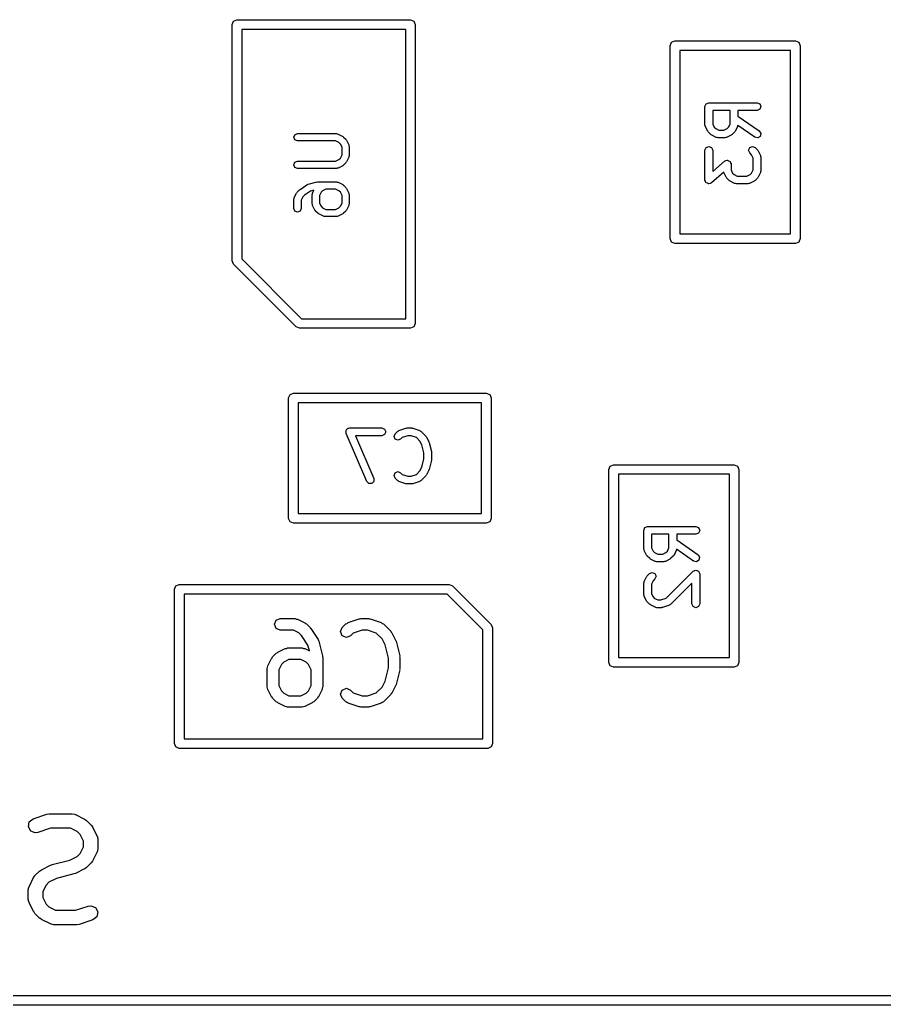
# Model space of a CAD drawing. Extents: x 0.18 to 3.03, y 0.18 to 2.17.
# Drawn here: x 1.0858 to 1.4389, y 0.4121 to 0.8144 of the extents above; entities that cross this region are included whole.
import ezdxf

# ---------------------------------------------------------------- set-up
doc = ezdxf.new("R2010")
doc.units = 0
doc.header["$MEASUREMENT"] = 0
doc.layers.add('BLACK', color=7, linetype='CONTINUOUS')

msp = doc.modelspace()

# ---------------------------------------------------------------- linework, layer by layer
at = {"layer": 'BLACK', "linetype": 'CONTINUOUS'}
for p, q in [((1.1726, 0.812449), (1.17318, 0.813841)), ((1.17318, 0.813841), (1.17457, 0.814417)), ((1.17457, 0.814417), (1.24543, 0.814417)), ((1.24543, 0.814417), (1.24683, 0.813841)), ((1.24683, 0.813841), (1.2474, 0.812449)), ((1.1726, 0.715992), (1.1726, 0.812449)), ((1.17654, 0.81048), (1.17654, 0.716807)), ((1.24346, 0.81048), (1.17654, 0.81048)), ((1.24346, 0.69237), (1.24346, 0.81048)), ((1.2474, 0.812449), (1.2474, 0.690402)), ((1.35143, 0.803795), (1.352, 0.805187)), ((1.352, 0.805187), (1.35339, 0.805764)), ((1.35339, 0.805764), (1.40261, 0.805764)), ((1.40261, 0.805764), (1.404, 0.805187)), ((1.404, 0.805187), (1.40457, 0.803795)), ((1.35143, 0.725055), (1.35143, 0.803795)), ((1.35536, 0.801827), (1.35536, 0.727024)), ((1.40064, 0.801827), (1.35536, 0.801827)), ((1.40064, 0.727024), (1.40064, 0.801827)), ((1.40457, 0.803795), (1.40457, 0.725055)), ((1.36568, 0.778955), (1.36614, 0.780068)), ((1.36568, 0.771456), (1.36568, 0.778955)), ((1.36614, 0.780068), (1.36726, 0.780529)), ((1.36726, 0.780529), (1.38694, 0.780529)), ((1.37599, 0.77738), (1.36883, 0.77738)), ((1.36883, 0.77738), (1.36883, 0.771827)), ((1.37599, 0.771827), (1.37599, 0.77738)), ((1.38694, 0.77738), (1.37914, 0.77738)), ((1.37914, 0.77738), (1.37914, 0.775088)), ((1.38694, 0.780529), (1.38806, 0.780068)), ((1.38806, 0.777841), (1.38694, 0.77738)), ((1.38806, 0.780068), (1.38852, 0.778955)), ((1.38852, 0.778955), (1.38806, 0.777841)), ((1.37914, 0.775088), (1.38785, 0.768996)), ((1.36582, 0.771117), (1.36568, 0.771456)), ((1.36585, 0.770751), (1.36582, 0.771117)), ((1.36679, 0.768877), (1.36585, 0.770751)), ((1.36698, 0.768707), (1.36679, 0.768877)), ((1.36708, 0.768467), (1.36698, 0.768707)), ((1.36883, 0.771827), (1.36949, 0.770514)), ((1.36949, 0.770514), (1.37007, 0.769938)), ((1.37007, 0.769938), (1.37138, 0.769281)), ((1.37138, 0.769281), (1.37345, 0.769281)), ((1.37345, 0.769281), (1.37476, 0.769938)), ((1.37476, 0.769938), (1.37534, 0.770514)), ((1.37534, 0.770514), (1.37599, 0.771827)), ((1.37784, 0.768707), (1.37775, 0.768467)), ((1.37804, 0.768877), (1.37784, 0.768707)), ((1.37898, 0.770751), (1.37804, 0.768877)), ((1.379, 0.771117), (1.37898, 0.770751)), ((1.37908, 0.771291), (1.379, 0.771117)), ((1.38604, 0.766416), (1.37908, 0.771291)), ((1.38785, 0.768996), (1.38849, 0.76798)), ((1.19779, 0.766423), (1.19822, 0.767467)), ((1.19822, 0.765379), (1.19779, 0.766423)), ((1.19822, 0.767467), (1.19927, 0.7679)), ((1.19927, 0.764947), (1.19822, 0.765379)), ((1.19927, 0.7679), (1.2152, 0.7679)), ((1.21486, 0.764947), (1.19927, 0.764947)), ((1.2162, 0.764273), (1.21486, 0.764947)), ((1.2152, 0.7679), (1.21552, 0.767768)), ((1.21552, 0.767768), (1.21586, 0.767744)), ((1.21586, 0.767744), (1.21774, 0.766806)), ((1.21774, 0.766806), (1.2179, 0.766623)), ((1.2179, 0.766623), (1.21812, 0.76653)), ((1.21812, 0.76653), (1.21906, 0.765593)), ((1.21906, 0.765593), (1.21915, 0.765368)), ((1.21915, 0.765368), (1.21934, 0.765209)), ((1.21934, 0.765209), (1.22027, 0.763334)), ((1.36802, 0.76753), (1.36708, 0.768467)), ((1.36826, 0.767431), (1.36802, 0.76753)), ((1.36843, 0.767235), (1.36826, 0.767431)), ((1.3703, 0.766298), (1.36843, 0.767235)), ((1.37067, 0.766272), (1.3703, 0.766298)), ((1.37101, 0.766131), (1.37067, 0.766272)), ((1.37382, 0.766131), (1.37101, 0.766131)), ((1.37416, 0.766272), (1.37382, 0.766131)), ((1.37452, 0.766298), (1.37416, 0.766272)), ((1.3764, 0.767235), (1.37452, 0.766298)), ((1.37657, 0.767431), (1.3764, 0.767235)), ((1.37681, 0.76753), (1.37657, 0.767431)), ((1.37775, 0.768467), (1.37681, 0.76753)), ((1.38722, 0.766155), (1.38604, 0.766416)), ((1.38823, 0.766803), (1.38722, 0.766155)), ((1.38849, 0.76798), (1.38823, 0.766803)), ((1.2168, 0.763674), (1.2162, 0.764273)), ((1.21748, 0.762325), (1.2168, 0.763674)), ((1.21748, 0.759273), (1.21748, 0.762325)), ((1.22027, 0.763334), (1.2203, 0.762991)), ((1.2203, 0.762991), (1.22043, 0.762674)), ((1.22043, 0.762674), (1.22043, 0.758924)), ((1.36568, 0.761144), (1.36614, 0.762258)), ((1.36568, 0.748958), (1.36568, 0.761144)), ((1.36614, 0.762258), (1.36726, 0.762719)), ((1.36726, 0.762719), (1.36837, 0.762258)), ((1.36837, 0.762258), (1.36883, 0.761144)), ((1.36883, 0.761144), (1.36883, 0.752429)), ((1.38349, 0.761144), (1.38395, 0.762258)), ((1.38395, 0.760031), (1.38349, 0.761144)), ((1.38395, 0.762258), (1.38507, 0.762719)), ((1.38507, 0.762719), (1.38618, 0.762258)), ((1.38618, 0.762258), (1.38712, 0.761321)), ((1.38712, 0.761321), (1.38722, 0.761081)), ((1.38722, 0.761081), (1.38741, 0.760911)), ((1.38741, 0.760911), (1.38835, 0.759036)), ((1.19822, 0.756219), (1.19927, 0.756651)), ((1.19927, 0.756651), (1.21486, 0.756651)), ((1.21486, 0.756651), (1.2162, 0.757326)), ((1.2162, 0.757326), (1.2168, 0.757924)), ((1.2168, 0.757924), (1.21748, 0.759273)), ((1.22027, 0.758264), (1.21934, 0.756389)), ((1.2203, 0.758607), (1.22027, 0.758264)), ((1.22043, 0.758924), (1.2203, 0.758607)), ((1.36883, 0.752429), (1.37372, 0.756705)), ((1.37372, 0.756705), (1.37424, 0.756883)), ((1.37424, 0.756883), (1.37476, 0.757095)), ((1.37476, 0.757095), (1.37481, 0.757073)), ((1.37481, 0.757073), (1.37486, 0.757091)), ((1.37486, 0.757091), (1.37536, 0.756846)), ((1.37536, 0.756846), (1.37587, 0.756634)), ((1.37587, 0.756634), (1.37589, 0.756582)), ((1.37589, 0.756582), (1.37594, 0.756557)), ((1.37594, 0.756557), (1.37612, 0.756032)), ((1.38471, 0.759274), (1.38395, 0.760031)), ((1.38537, 0.757961), (1.38471, 0.759274)), ((1.38537, 0.75308), (1.38537, 0.757961)), ((1.38835, 0.759036), (1.38838, 0.758671)), ((1.38838, 0.758671), (1.38852, 0.758332)), ((1.38852, 0.758332), (1.38852, 0.752708)), ((1.19779, 0.755175), (1.19822, 0.756219)), ((1.19822, 0.754131), (1.19779, 0.755175)), ((1.19927, 0.753698), (1.19822, 0.754131)), ((1.2152, 0.753698), (1.19927, 0.753698)), ((1.21552, 0.75383), (1.2152, 0.753698)), ((1.21586, 0.753854), (1.21552, 0.75383)), ((1.21774, 0.754792), (1.21586, 0.753854)), ((1.2179, 0.754975), (1.21774, 0.754792)), ((1.21812, 0.755068), (1.2179, 0.754975)), ((1.21906, 0.756006), (1.21812, 0.755068)), ((1.21915, 0.75623), (1.21906, 0.756006)), ((1.21934, 0.756389), (1.21915, 0.75623)), ((1.37612, 0.756032), (1.37633, 0.75552)), ((1.37633, 0.75552), (1.37633, 0.75308)), ((1.37633, 0.75308), (1.37699, 0.751766)), ((1.38471, 0.751766), (1.38537, 0.75308)), ((1.38852, 0.752708), (1.38838, 0.752369)), ((1.3659, 0.748446), (1.36568, 0.748958)), ((1.36607, 0.747921), (1.3659, 0.748446)), ((1.37334, 0.752184), (1.36829, 0.747773)), ((1.37335, 0.752004), (1.37334, 0.752184)), ((1.37429, 0.750129), (1.37335, 0.752004)), ((1.37448, 0.749959), (1.37429, 0.750129)), ((1.37458, 0.74972), (1.37448, 0.749959)), ((1.37552, 0.748782), (1.37458, 0.74972)), ((1.37576, 0.748683), (1.37552, 0.748782)), ((1.37593, 0.748487), (1.37576, 0.748683)), ((1.3778, 0.74755), (1.37593, 0.748487)), ((1.37699, 0.751766), (1.37756, 0.75119)), ((1.37756, 0.75119), (1.37888, 0.750533)), ((1.37888, 0.750533), (1.38282, 0.750533)), ((1.38282, 0.750533), (1.38414, 0.75119)), ((1.38577, 0.748487), (1.3839, 0.74755)), ((1.38414, 0.75119), (1.38471, 0.751766)), ((1.38594, 0.748683), (1.38577, 0.748487)), ((1.38618, 0.748782), (1.38594, 0.748683)), ((1.38712, 0.74972), (1.38618, 0.748782)), ((1.38722, 0.749959), (1.38712, 0.74972)), ((1.38741, 0.750129), (1.38722, 0.749959)), ((1.38835, 0.752004), (1.38741, 0.750129)), ((1.38838, 0.752369), (1.38835, 0.752004)), ((1.19916, 0.744033), (1.2001, 0.74497)), ((1.2001, 0.74497), (1.20024, 0.745028)), ((1.20024, 0.745028), (1.20032, 0.745155)), ((1.20032, 0.745155), (1.20314, 0.747029)), ((1.20456, 0.744431), (1.20208, 0.742779)), ((1.20314, 0.747029), (1.20339, 0.747079)), ((1.20339, 0.747079), (1.2036, 0.747233)), ((1.2036, 0.747233), (1.20735, 0.748171)), ((1.20602, 0.744795), (1.20456, 0.744431)), ((1.20545, 0.743649), (1.20602, 0.744795)), ((1.20735, 0.748171), (1.20753, 0.748143)), ((1.20753, 0.748143), (1.2077, 0.748215)), ((1.2077, 0.748215), (1.2152, 0.748215)), ((1.20952, 0.744588), (1.20892, 0.743989)), ((1.21087, 0.745262), (1.20952, 0.744588)), ((1.21486, 0.745262), (1.21087, 0.745262)), ((1.2162, 0.744588), (1.21486, 0.745262)), ((1.2152, 0.748215), (1.21552, 0.748083)), ((1.21552, 0.748083), (1.21586, 0.748059)), ((1.21586, 0.748059), (1.21774, 0.747121)), ((1.2168, 0.743989), (1.2162, 0.744588)), ((1.21774, 0.747121), (1.2179, 0.746938)), ((1.2179, 0.746938), (1.21812, 0.746845)), ((1.21812, 0.746845), (1.21906, 0.745907)), ((1.21906, 0.745907), (1.21915, 0.745683)), ((1.21915, 0.745683), (1.21934, 0.745524)), ((1.21934, 0.745524), (1.22027, 0.743649)), ((1.36612, 0.747897), (1.36607, 0.747921)), ((1.36614, 0.747845), (1.36612, 0.747897)), ((1.36666, 0.747633), (1.36614, 0.747845)), ((1.36715, 0.747387), (1.36666, 0.747633)), ((1.36721, 0.747405), (1.36715, 0.747387)), ((1.36726, 0.747384), (1.36721, 0.747405)), ((1.36777, 0.747596), (1.36726, 0.747384)), ((1.36829, 0.747773), (1.36777, 0.747596)), ((1.37817, 0.747524), (1.3778, 0.74755)), ((1.37851, 0.747384), (1.37817, 0.747524)), ((1.38319, 0.747384), (1.37851, 0.747384)), ((1.38353, 0.747524), (1.38319, 0.747384)), ((1.3839, 0.74755), (1.38353, 0.747524)), ((1.19779, 0.741114), (1.19792, 0.741431)), ((1.19779, 0.737364), (1.19779, 0.741114)), ((1.19792, 0.741431), (1.19795, 0.741774)), ((1.19795, 0.741774), (1.19888, 0.743649)), ((1.19888, 0.743649), (1.19907, 0.743808)), ((1.19907, 0.743808), (1.19916, 0.744033)), ((1.20142, 0.742114), (1.20074, 0.740765)), ((1.20074, 0.740765), (1.20074, 0.737364)), ((1.20208, 0.742779), (1.20142, 0.742114)), ((1.20529, 0.742989), (1.20542, 0.743306)), ((1.20529, 0.739239), (1.20529, 0.742989)), ((1.20542, 0.743306), (1.20545, 0.743649)), ((1.20892, 0.743989), (1.20824, 0.74264)), ((1.20824, 0.74264), (1.20824, 0.739588)), ((1.21748, 0.74264), (1.2168, 0.743989)), ((1.21748, 0.739588), (1.21748, 0.74264)), ((1.22027, 0.743649), (1.2203, 0.743306)), ((1.2203, 0.743306), (1.22043, 0.742989)), ((1.22043, 0.742989), (1.22043, 0.739239)), ((1.19822, 0.73632), (1.19779, 0.737364)), ((1.19927, 0.735888), (1.19822, 0.73632)), ((1.20031, 0.73632), (1.19927, 0.735888)), ((1.20074, 0.737364), (1.20031, 0.73632)), ((1.20542, 0.738922), (1.20529, 0.739239)), ((1.20545, 0.738579), (1.20542, 0.738922)), ((1.20638, 0.736704), (1.20545, 0.738579)), ((1.20657, 0.736545), (1.20638, 0.736704)), ((1.20666, 0.73632), (1.20657, 0.736545)), ((1.2076, 0.735383), (1.20666, 0.73632)), ((1.20824, 0.739588), (1.20892, 0.738239)), ((1.20892, 0.738239), (1.20952, 0.73764)), ((1.20952, 0.73764), (1.21087, 0.736966)), ((1.21087, 0.736966), (1.21486, 0.736966)), ((1.21486, 0.736966), (1.2162, 0.737641)), ((1.2162, 0.737641), (1.2168, 0.738239)), ((1.2168, 0.738239), (1.21748, 0.739588)), ((1.21906, 0.73632), (1.21812, 0.735383)), ((1.21915, 0.736545), (1.21906, 0.73632)), ((1.21934, 0.736704), (1.21915, 0.736545)), ((1.22027, 0.738579), (1.21934, 0.736704)), ((1.2203, 0.738922), (1.22027, 0.738579)), ((1.22043, 0.739239), (1.2203, 0.738922)), ((1.20782, 0.73529), (1.2076, 0.735383)), ((1.20798, 0.735107), (1.20782, 0.73529)), ((1.20986, 0.734169), (1.20798, 0.735107)), ((1.2102, 0.734145), (1.20986, 0.734169)), ((1.21052, 0.734013), (1.2102, 0.734145)), ((1.2152, 0.734013), (1.21052, 0.734013)), ((1.21552, 0.734145), (1.2152, 0.734013)), ((1.21586, 0.734169), (1.21552, 0.734145)), ((1.21774, 0.735107), (1.21586, 0.734169)), ((1.2179, 0.73529), (1.21774, 0.735107)), ((1.21812, 0.735383), (1.2179, 0.73529)), ((1.352, 0.723663), (1.35143, 0.725055)), ((1.35536, 0.727024), (1.40064, 0.727024)), ((1.40457, 0.725055), (1.404, 0.723663)), ((1.35339, 0.723087), (1.352, 0.723663)), ((1.40261, 0.723087), (1.35339, 0.723087)), ((1.404, 0.723663), (1.40261, 0.723087)), ((1.17654, 0.716807), (1.20097, 0.69237)), ((1.17318, 0.7146), (1.1726, 0.715992)), ((1.19877, 0.68901), (1.17318, 0.7146)), ((1.20097, 0.69237), (1.24346, 0.69237)), ((1.20016, 0.688433), (1.19877, 0.68901)), ((1.24543, 0.688433), (1.20016, 0.688433)), ((1.24683, 0.68901), (1.24543, 0.688433)), ((1.2474, 0.690402), (1.24683, 0.68901)), ((1.19566, 0.660031), (1.19624, 0.661423)), ((1.19566, 0.610819), (1.19566, 0.660031)), ((1.19624, 0.661423), (1.19763, 0.662)), ((1.19763, 0.662), (1.27637, 0.662)), ((1.27637, 0.662), (1.27776, 0.661423)), ((1.27776, 0.661423), (1.27834, 0.660031)), ((1.27834, 0.660031), (1.27834, 0.610819)), ((1.1996, 0.658063), (1.1996, 0.612787)), ((1.2744, 0.658063), (1.1996, 0.658063)), ((1.2744, 0.612787), (1.2744, 0.658063)), ((1.21902, 0.646167), (1.21914, 0.646448)), ((1.21914, 0.645869), (1.21902, 0.646167)), ((1.21913, 0.646752), (1.21936, 0.646983)), ((1.21914, 0.646448), (1.21913, 0.646752)), ((1.21915, 0.645547), (1.21914, 0.645869)), ((1.22758, 0.625862), (1.21915, 0.645547)), ((1.21936, 0.646983), (1.21948, 0.647281)), ((1.21948, 0.647281), (1.21976, 0.647397)), ((1.21976, 0.647397), (1.21998, 0.647615)), ((1.21998, 0.647615), (1.2203, 0.647619)), ((1.2203, 0.647619), (1.2206, 0.647742)), ((1.2206, 0.647742), (1.23372, 0.647742)), ((1.23372, 0.644593), (1.22298, 0.644593)), ((1.22298, 0.644593), (1.23048, 0.627103)), ((1.23372, 0.647742), (1.23483, 0.647281)), ((1.23483, 0.645054), (1.23372, 0.644593)), ((1.23483, 0.647281), (1.23529, 0.646167)), ((1.23529, 0.646167), (1.23483, 0.645054)), ((1.23871, 0.644293), (1.23917, 0.645406)), ((1.23917, 0.643179), (1.23871, 0.644293)), ((1.23917, 0.645406), (1.2401, 0.646344)), ((1.2401, 0.646344), (1.24044, 0.646484)), ((1.24044, 0.646484), (1.24072, 0.646724)), ((1.24072, 0.646724), (1.24353, 0.647661)), ((1.24207, 0.643854), (1.24139, 0.643179)), ((1.24429, 0.644593), (1.24207, 0.643854)), ((1.24353, 0.647661), (1.24379, 0.647643)), ((1.24379, 0.647643), (1.24403, 0.647742)), ((1.24403, 0.647742), (1.24591, 0.647742)), ((1.24565, 0.644593), (1.24429, 0.644593)), ((1.24787, 0.643854), (1.24565, 0.644593)), ((1.24591, 0.647742), (1.24614, 0.647643)), ((1.24614, 0.647643), (1.2464, 0.647661)), ((1.2464, 0.647661), (1.24922, 0.646724)), ((1.2493, 0.642422), (1.24787, 0.643854)), ((1.24922, 0.646724), (1.24949, 0.646484)), ((1.24949, 0.646484), (1.24983, 0.646344)), ((1.24983, 0.646344), (1.25171, 0.644469)), ((1.25171, 0.644469), (1.2518, 0.644229)), ((1.2518, 0.644229), (1.252, 0.644059)), ((1.252, 0.644059), (1.25294, 0.642185)), ((1.24028, 0.642718), (1.23917, 0.643179)), ((1.24139, 0.643179), (1.24028, 0.642718)), ((1.25004, 0.640931), (1.2493, 0.642422)), ((1.25089, 0.637537), (1.25004, 0.640931)), ((1.25294, 0.642185), (1.25295, 0.642006)), ((1.25295, 0.642006), (1.25306, 0.641862)), ((1.25306, 0.641862), (1.25399, 0.638113)), ((1.25089, 0.635113), (1.25089, 0.637537)), ((1.25399, 0.638113), (1.25397, 0.637915)), ((1.25397, 0.637915), (1.25404, 0.637731)), ((1.25404, 0.637731), (1.25404, 0.634919)), ((1.2493, 0.630227), (1.25004, 0.631719)), ((1.25004, 0.631719), (1.25089, 0.635113)), ((1.25399, 0.634537), (1.25306, 0.630787)), ((1.25404, 0.634919), (1.25397, 0.634734)), ((1.25397, 0.634734), (1.25399, 0.634537)), ((1.32643, 0.630795), (1.327, 0.632187)), ((1.327, 0.632187), (1.32839, 0.632764)), ((1.32839, 0.632764), (1.37761, 0.632764)), ((1.37761, 0.632764), (1.379, 0.632187)), ((1.379, 0.632187), (1.37957, 0.630795)), ((1.23871, 0.628357), (1.23917, 0.629471)), ((1.23917, 0.627244), (1.23871, 0.628357)), ((1.23917, 0.629471), (1.24028, 0.629932)), ((1.24028, 0.629932), (1.24139, 0.629471)), ((1.24139, 0.629471), (1.24207, 0.628796)), ((1.24207, 0.628796), (1.24429, 0.628057)), ((1.24429, 0.628057), (1.24565, 0.628057)), ((1.24565, 0.628057), (1.24787, 0.628796)), ((1.24787, 0.628796), (1.2493, 0.630227)), ((1.25171, 0.628181), (1.24983, 0.626306)), ((1.2518, 0.62842), (1.25171, 0.628181)), ((1.252, 0.62859), (1.2518, 0.62842)), ((1.25294, 0.630465), (1.252, 0.62859)), ((1.25295, 0.630644), (1.25294, 0.630465)), ((1.25306, 0.630787), (1.25295, 0.630644)), ((1.32643, 0.552055), (1.32643, 0.630795)), ((1.33036, 0.628827), (1.33036, 0.554024)), ((1.37564, 0.628827), (1.33036, 0.628827)), ((1.37564, 0.554024), (1.37564, 0.628827)), ((1.37957, 0.630795), (1.37957, 0.552055)), ((1.22845, 0.62502), (1.22758, 0.625862)), ((1.22965, 0.625035), (1.22845, 0.62502)), ((1.23049, 0.625897), (1.22965, 0.625035)), ((1.23048, 0.627103), (1.23049, 0.625897)), ((1.2401, 0.626306), (1.23917, 0.627244)), ((1.24044, 0.626166), (1.2401, 0.626306)), ((1.24072, 0.625926), (1.24044, 0.626166)), ((1.24353, 0.624988), (1.24072, 0.625926)), ((1.24379, 0.625007), (1.24353, 0.624988)), ((1.24403, 0.624908), (1.24379, 0.625007)), ((1.24591, 0.624908), (1.24403, 0.624908)), ((1.24614, 0.625007), (1.24591, 0.624908)), ((1.2464, 0.624988), (1.24614, 0.625007)), ((1.24922, 0.625926), (1.2464, 0.624988)), ((1.24949, 0.626166), (1.24922, 0.625926)), ((1.24983, 0.626306), (1.24949, 0.626166)), ((1.1996, 0.612787), (1.2744, 0.612787)), ((1.19624, 0.609427), (1.19566, 0.610819)), ((1.19763, 0.60885), (1.19624, 0.609427)), ((1.27637, 0.60885), (1.19763, 0.60885)), ((1.27776, 0.609427), (1.27637, 0.60885)), ((1.27834, 0.610819), (1.27776, 0.609427)), ((1.34068, 0.605955), (1.34114, 0.607068)), ((1.34068, 0.598456), (1.34068, 0.605955)), ((1.34114, 0.607068), (1.34226, 0.607529)), ((1.34226, 0.607529), (1.36194, 0.607529)), ((1.35099, 0.60438), (1.34383, 0.60438)), ((1.34383, 0.60438), (1.34383, 0.598827)), ((1.35099, 0.598827), (1.35099, 0.60438)), ((1.36194, 0.60438), (1.35414, 0.60438)), ((1.35414, 0.60438), (1.35414, 0.602088)), ((1.36194, 0.607529), (1.36306, 0.607068)), ((1.36306, 0.604841), (1.36194, 0.60438)), ((1.36306, 0.607068), (1.36352, 0.605955)), ((1.36352, 0.605955), (1.36306, 0.604841)), ((1.35414, 0.602088), (1.36285, 0.595996)), ((1.34082, 0.598117), (1.34068, 0.598456)), ((1.34085, 0.597751), (1.34082, 0.598117)), ((1.34179, 0.595877), (1.34085, 0.597751)), ((1.34198, 0.595707), (1.34179, 0.595877)), ((1.34208, 0.595467), (1.34198, 0.595707)), ((1.34383, 0.598827), (1.34449, 0.597514)), ((1.34449, 0.597514), (1.34507, 0.596938)), ((1.34507, 0.596938), (1.34638, 0.596281)), ((1.34638, 0.596281), (1.34845, 0.596281)), ((1.34845, 0.596281), (1.34976, 0.596938)), ((1.34976, 0.596938), (1.35034, 0.597514)), ((1.35034, 0.597514), (1.35099, 0.598827)), ((1.35284, 0.595707), (1.35275, 0.595467)), ((1.35304, 0.595877), (1.35284, 0.595707)), ((1.35398, 0.597751), (1.35304, 0.595877)), ((1.354, 0.598117), (1.35398, 0.597751)), ((1.35408, 0.598291), (1.354, 0.598117)), ((1.36104, 0.593416), (1.35408, 0.598291)), ((1.36285, 0.595996), (1.36349, 0.59498)), ((1.34302, 0.59453), (1.34208, 0.595467)), ((1.34326, 0.594431), (1.34302, 0.59453)), ((1.34343, 0.594235), (1.34326, 0.594431)), ((1.3453, 0.593298), (1.34343, 0.594235)), ((1.34567, 0.593272), (1.3453, 0.593298)), ((1.34601, 0.593131), (1.34567, 0.593272)), ((1.34882, 0.593131), (1.34601, 0.593131)), ((1.34916, 0.593272), (1.34882, 0.593131)), ((1.34952, 0.593298), (1.34916, 0.593272)), ((1.3514, 0.594235), (1.34952, 0.593298)), ((1.35157, 0.594431), (1.3514, 0.594235)), ((1.35181, 0.59453), (1.35157, 0.594431)), ((1.35275, 0.595467), (1.35181, 0.59453)), ((1.36222, 0.593155), (1.36104, 0.593416)), ((1.36323, 0.593803), (1.36222, 0.593155)), ((1.36349, 0.59498), (1.36323, 0.593803)), ((1.34208, 0.587383), (1.34302, 0.588321)), ((1.34302, 0.588321), (1.34413, 0.588782)), ((1.34413, 0.588782), (1.34525, 0.588321)), ((1.34525, 0.588321), (1.34571, 0.587207)), ((1.34984, 0.578272), (1.36083, 0.589258)), ((1.36083, 0.589258), (1.36194, 0.589719)), ((1.36194, 0.589719), (1.36306, 0.589258)), ((1.36306, 0.589258), (1.36325, 0.588782)), ((1.36325, 0.588782), (1.36352, 0.588144)), ((1.36352, 0.588144), (1.36352, 0.575958)), ((1.14962, 0.583313), (1.15101, 0.58389)), ((1.15101, 0.58389), (1.26124, 0.58389)), ((1.26124, 0.58389), (1.26264, 0.583313)), ((1.34068, 0.584395), (1.34082, 0.584734)), ((1.34068, 0.579708), (1.34068, 0.584395)), ((1.34082, 0.584734), (1.34085, 0.585099)), ((1.34085, 0.585099), (1.34179, 0.586974)), ((1.34179, 0.586974), (1.34198, 0.587144)), ((1.34198, 0.587144), (1.34208, 0.587383)), ((1.34449, 0.585337), (1.34383, 0.584023)), ((1.34383, 0.584023), (1.34383, 0.58008)), ((1.34525, 0.586093), (1.34449, 0.585337)), ((1.34571, 0.587207), (1.34525, 0.586093)), ((1.36037, 0.584342), (1.35181, 0.575782)), ((1.36037, 0.575958), (1.36037, 0.584342)), ((1.14904, 0.581921), (1.14962, 0.583313)), ((1.14904, 0.518929), (1.14904, 0.581921)), ((1.15298, 0.579953), (1.15298, 0.520898)), ((1.26043, 0.579953), (1.15298, 0.579953)), ((1.27502, 0.565358), (1.26043, 0.579953)), ((1.26264, 0.583313), (1.27838, 0.567565)), ((1.34082, 0.579369), (1.34068, 0.579708)), ((1.34383, 0.58008), (1.34449, 0.578766)), ((1.34085, 0.579004), (1.34082, 0.579369)), ((1.34179, 0.577129), (1.34085, 0.579004)), ((1.34198, 0.576959), (1.34179, 0.577129)), ((1.34208, 0.57672), (1.34198, 0.576959)), ((1.34302, 0.575782), (1.34208, 0.57672)), ((1.34326, 0.575683), (1.34302, 0.575782)), ((1.34343, 0.575487), (1.34326, 0.575683)), ((1.3453, 0.57455), (1.34343, 0.575487)), ((1.34449, 0.578766), (1.34507, 0.57819)), ((1.34507, 0.57819), (1.34638, 0.577533)), ((1.34638, 0.577533), (1.34763, 0.577533)), ((1.34763, 0.577533), (1.34984, 0.578272)), ((1.35119, 0.575402), (1.34838, 0.574464)), ((1.35147, 0.575642), (1.35119, 0.575402)), ((1.35181, 0.575782), (1.35147, 0.575642)), ((1.36083, 0.574845), (1.36037, 0.575958)), ((1.36352, 0.575958), (1.36306, 0.574845)), ((1.34567, 0.574524), (1.3453, 0.57455)), ((1.34601, 0.574384), (1.34567, 0.574524)), ((1.34788, 0.574384), (1.34601, 0.574384)), ((1.34812, 0.574483), (1.34788, 0.574384)), ((1.34838, 0.574464), (1.34812, 0.574483)), ((1.36194, 0.574384), (1.36083, 0.574845)), ((1.36306, 0.574845), (1.36194, 0.574384)), ((1.18989, 0.567596), (1.19058, 0.569267)), ((1.19058, 0.565926), (1.18989, 0.567596)), ((1.19058, 0.569267), (1.19225, 0.569958)), ((1.19225, 0.569958), (1.19825, 0.569958)), ((1.19825, 0.569958), (1.19876, 0.569748)), ((1.19876, 0.569748), (1.19931, 0.569709)), ((1.19931, 0.569709), (1.20231, 0.568209)), ((1.20231, 0.568209), (1.20256, 0.567916)), ((1.20256, 0.567916), (1.20292, 0.567767)), ((1.20292, 0.567767), (1.20442, 0.566267)), ((1.21758, 0.566267), (1.21908, 0.567767)), ((1.21908, 0.567767), (1.21959, 0.567977)), ((1.21959, 0.567977), (1.22, 0.568337)), ((1.22, 0.568337), (1.2245, 0.569837)), ((1.2245, 0.569837), (1.22489, 0.56981)), ((1.22489, 0.56981), (1.22525, 0.569958)), ((1.22525, 0.569958), (1.22825, 0.569958)), ((1.22825, 0.569958), (1.22861, 0.56981)), ((1.22861, 0.56981), (1.229, 0.569837)), ((1.229, 0.569837), (1.23349, 0.568337)), ((1.23349, 0.568337), (1.23391, 0.567977)), ((1.23391, 0.567977), (1.23442, 0.567767)), ((1.23442, 0.567767), (1.23742, 0.564767)), ((1.27838, 0.567565), (1.27838, 0.567565)), ((1.27838, 0.567565), (1.27896, 0.566173)), ((1.19225, 0.565234), (1.19058, 0.565926)), ((1.19769, 0.565234), (1.19225, 0.565234)), ((1.19985, 0.564155), (1.19769, 0.565234)), ((1.20092, 0.563092), (1.19985, 0.564155)), ((1.20442, 0.566267), (1.20451, 0.566042)), ((1.20451, 0.566042), (1.20472, 0.565907)), ((1.20472, 0.565907), (1.20772, 0.561408)), ((1.21689, 0.564597), (1.21758, 0.566267)), ((1.21758, 0.562926), (1.21689, 0.564597)), ((1.22203, 0.564032), (1.22092, 0.562926)), ((1.22563, 0.565234), (1.22203, 0.564032)), ((1.22786, 0.565234), (1.22563, 0.565234)), ((1.23147, 0.564032), (1.22786, 0.565234)), ((1.23381, 0.561698), (1.23147, 0.564032)), ((1.23742, 0.564767), (1.23757, 0.564408)), ((1.23757, 0.564408), (1.23786, 0.564153)), ((1.23786, 0.564153), (1.23936, 0.561154)), ((1.27502, 0.520898), (1.27502, 0.565358)), ((1.27896, 0.566173), (1.27896, 0.518929)), ((1.20356, 0.559127), (1.20092, 0.563092)), ((1.20772, 0.561408), (1.2078, 0.561002)), ((1.2078, 0.561002), (1.20804, 0.56067)), ((1.20804, 0.56067), (1.20954, 0.554671)), ((1.21925, 0.562234), (1.21758, 0.562926)), ((1.22092, 0.562926), (1.21925, 0.562234)), ((1.23502, 0.559273), (1.23381, 0.561698)), ((1.23638, 0.553807), (1.23502, 0.559273)), ((1.23936, 0.561154), (1.23938, 0.560886)), ((1.23938, 0.560886), (1.23954, 0.56067)), ((1.23954, 0.56067), (1.24104, 0.554671)), ((1.18908, 0.554268), (1.19058, 0.555768)), ((1.19058, 0.555768), (1.19094, 0.555917)), ((1.19094, 0.555917), (1.1912, 0.556211)), ((1.1912, 0.556211), (1.1942, 0.557711)), ((1.1942, 0.557711), (1.19474, 0.55775)), ((1.19474, 0.55775), (1.19525, 0.55796)), ((1.19525, 0.55796), (1.20125, 0.55796)), ((1.20125, 0.55796), (1.20176, 0.55775)), ((1.20176, 0.55775), (1.20231, 0.557711)), ((1.20231, 0.557711), (1.20414, 0.556794)), ((1.20414, 0.556794), (1.20356, 0.559127)), ((1.18714, 0.550655), (1.18864, 0.553655)), ((1.18864, 0.553655), (1.18893, 0.553909)), ((1.18893, 0.553909), (1.18908, 0.554268)), ((1.19365, 0.552157), (1.19269, 0.551199)), ((1.19581, 0.553236), (1.19365, 0.552157)), ((1.20069, 0.553236), (1.19581, 0.553236)), ((1.20285, 0.552157), (1.20069, 0.553236)), ((1.20381, 0.551199), (1.20285, 0.552157)), ((1.20954, 0.554671), (1.2095, 0.554375)), ((1.2095, 0.554375), (1.20961, 0.554098)), ((1.20961, 0.554098), (1.20961, 0.542099)), ((1.23638, 0.549889), (1.23638, 0.553807)), ((1.24104, 0.554671), (1.24099, 0.554375)), ((1.24099, 0.554375), (1.24111, 0.554098)), ((1.24111, 0.554098), (1.24111, 0.549599)), ((1.327, 0.550663), (1.32643, 0.552055)), ((1.33036, 0.554024), (1.37564, 0.554024)), ((1.37957, 0.552055), (1.379, 0.550663)), ((1.18689, 0.549599), (1.1871, 0.550106)), ((1.18689, 0.542099), (1.18689, 0.549599)), ((1.1871, 0.550106), (1.18714, 0.550655)), ((1.19269, 0.551199), (1.19162, 0.549041)), ((1.19162, 0.549041), (1.19162, 0.542657)), ((1.20489, 0.549041), (1.20381, 0.551199)), ((1.20489, 0.542657), (1.20489, 0.549041)), ((1.23502, 0.544424), (1.23638, 0.549889)), ((1.24104, 0.549026), (1.23954, 0.543026)), ((1.24111, 0.549599), (1.24099, 0.549322)), ((1.24099, 0.549322), (1.24104, 0.549026)), ((1.32839, 0.550087), (1.327, 0.550663)), ((1.37761, 0.550087), (1.32839, 0.550087)), ((1.379, 0.550663), (1.37761, 0.550087)), ((1.23381, 0.541999), (1.23502, 0.544424)), ((1.1871, 0.541591), (1.18689, 0.542099)), ((1.18714, 0.541043), (1.1871, 0.541591)), ((1.18864, 0.538043), (1.18714, 0.541043)), ((1.19162, 0.542657), (1.19269, 0.540499)), ((1.19269, 0.540499), (1.19365, 0.539541)), ((1.19365, 0.539541), (1.19581, 0.538462)), ((1.20069, 0.538462), (1.20285, 0.539541)), ((1.20285, 0.539541), (1.20381, 0.540499)), ((1.20381, 0.540499), (1.20489, 0.542657)), ((1.20936, 0.541043), (1.20786, 0.538043)), ((1.2094, 0.541591), (1.20936, 0.541043)), ((1.20961, 0.542099), (1.2094, 0.541591)), ((1.21689, 0.5391), (1.21758, 0.54077)), ((1.21758, 0.54077), (1.21925, 0.541462)), ((1.21925, 0.541462), (1.22092, 0.54077)), ((1.22092, 0.54077), (1.22203, 0.539665)), ((1.22203, 0.539665), (1.22563, 0.538462)), ((1.22786, 0.538462), (1.23147, 0.539665)), ((1.23147, 0.539665), (1.23381, 0.541999)), ((1.23757, 0.539289), (1.23742, 0.538929)), ((1.23786, 0.539543), (1.23757, 0.539289)), ((1.23936, 0.542543), (1.23786, 0.539543)), ((1.23938, 0.542811), (1.23936, 0.542543)), ((1.23954, 0.543026), (1.23938, 0.542811)), ((1.18893, 0.537789), (1.18864, 0.538043)), ((1.18908, 0.53743), (1.18893, 0.537789)), ((1.19058, 0.53593), (1.18908, 0.53743)), ((1.19094, 0.535781), (1.19058, 0.53593)), ((1.1912, 0.535487), (1.19094, 0.535781)), ((1.1942, 0.533987), (1.1912, 0.535487)), ((1.19581, 0.538462), (1.20069, 0.538462)), ((1.20531, 0.535487), (1.20231, 0.533987)), ((1.20556, 0.535781), (1.20531, 0.535487)), ((1.20592, 0.53593), (1.20556, 0.535781)), ((1.20742, 0.53743), (1.20592, 0.53593)), ((1.20757, 0.537789), (1.20742, 0.53743)), ((1.20786, 0.538043), (1.20757, 0.537789)), ((1.21758, 0.53743), (1.21689, 0.5391)), ((1.21908, 0.53593), (1.21758, 0.53743)), ((1.21959, 0.535719), (1.21908, 0.53593)), ((1.22, 0.535359), (1.21959, 0.535719)), ((1.2245, 0.533859), (1.22, 0.535359)), ((1.22563, 0.538462), (1.22786, 0.538462)), ((1.23349, 0.535359), (1.229, 0.533859)), ((1.23391, 0.535719), (1.23349, 0.535359)), ((1.23442, 0.53593), (1.23391, 0.535719)), ((1.23742, 0.538929), (1.23442, 0.53593)), ((1.19474, 0.533948), (1.1942, 0.533987)), ((1.19525, 0.533738), (1.19474, 0.533948)), ((1.20125, 0.533738), (1.19525, 0.533738)), ((1.20176, 0.533948), (1.20125, 0.533738)), ((1.20231, 0.533987), (1.20176, 0.533948)), ((1.22489, 0.533887), (1.2245, 0.533859)), ((1.22525, 0.533738), (1.22489, 0.533887)), ((1.22825, 0.533738), (1.22525, 0.533738)), ((1.22861, 0.533887), (1.22825, 0.533738)), ((1.229, 0.533859), (1.22861, 0.533887)), ((1.15298, 0.520898), (1.27502, 0.520898)), ((1.14962, 0.517537), (1.14904, 0.518929)), ((1.15101, 0.516961), (1.14962, 0.517537)), ((1.27699, 0.516961), (1.15101, 0.516961)), ((1.27838, 0.517537), (1.27699, 0.516961)), ((1.27896, 0.518929), (1.27838, 0.517537)), ((1.08937, 0.484967), (1.08977, 0.486946)), ((1.08977, 0.486946), (1.09136, 0.488201)), ((1.09136, 0.488201), (1.09698, 0.490076)), ((1.09698, 0.490076), (1.09785, 0.490206)), ((1.09785, 0.490206), (1.09791, 0.490228)), ((1.09791, 0.490228), (1.10729, 0.490228)), ((1.10729, 0.490228), (1.1083, 0.49005)), ((1.1083, 0.49005), (1.10843, 0.489936)), ((1.10843, 0.489936), (1.10861, 0.489916)), ((1.10861, 0.489916), (1.11236, 0.488041)), ((1.11236, 0.488041), (1.11307, 0.487515)), ((1.11307, 0.487515), (1.11313, 0.487488)), ((1.11313, 0.487488), (1.115, 0.485613)), ((1.09033, 0.483191), (1.08937, 0.484967)), ((1.09221, 0.482448), (1.09033, 0.483191)), ((1.09839, 0.484322), (1.09322, 0.482599)), ((1.10659, 0.484322), (1.09839, 0.484322)), ((1.10929, 0.482973), (1.10659, 0.484322)), ((1.11049, 0.481776), (1.10929, 0.482973)), ((1.115, 0.485613), (1.11551, 0.48489)), ((1.11551, 0.48489), (1.11555, 0.484846)), ((1.11555, 0.484846), (1.11743, 0.481096)), ((1.09322, 0.482599), (1.09221, 0.482448)), ((1.11183, 0.479079), (1.11049, 0.481776)), ((1.11183, 0.476723), (1.11183, 0.479079)), ((1.11743, 0.481096), (1.11772, 0.480113)), ((1.11772, 0.480113), (1.11768, 0.479942)), ((1.11768, 0.479942), (1.11774, 0.479776)), ((1.11774, 0.479776), (1.11774, 0.476026)), ((1.11049, 0.474026), (1.11183, 0.476723)), ((1.11745, 0.474881), (1.11743, 0.474706)), ((1.11756, 0.475016), (1.11745, 0.474881)), ((1.11774, 0.476026), (1.11756, 0.475016)), ((1.09907, 0.469517), (1.10626, 0.471313)), ((1.10626, 0.471313), (1.10929, 0.472829)), ((1.10929, 0.472829), (1.11049, 0.474026)), ((1.11555, 0.470956), (1.11503, 0.470247)), ((1.11743, 0.474706), (1.11555, 0.470956)), ((1.09208, 0.464991), (1.09395, 0.466866)), ((1.09395, 0.466866), (1.09468, 0.467372)), ((1.09468, 0.467372), (1.09472, 0.467419)), ((1.09472, 0.467419), (1.09847, 0.469293)), ((1.09847, 0.469293), (1.09896, 0.469439)), ((1.09896, 0.469439), (1.09907, 0.469517)), ((1.11236, 0.467761), (1.10861, 0.465886)), ((1.1124, 0.467808), (1.11236, 0.467761)), ((1.11313, 0.468314), (1.1124, 0.467808)), ((1.115, 0.470189), (1.11313, 0.468314)), ((1.11503, 0.470247), (1.115, 0.470189)), ((1.08965, 0.460474), (1.09152, 0.464223)), ((1.09152, 0.464223), (1.09205, 0.464933)), ((1.09205, 0.464933), (1.09208, 0.464991)), ((1.10082, 0.463866), (1.09779, 0.462351)), ((1.108, 0.465663), (1.10082, 0.463866)), ((1.10812, 0.465741), (1.108, 0.465663)), ((1.10861, 0.465886), (1.10812, 0.465741)), ((1.08934, 0.459153), (1.08952, 0.460163)), ((1.08934, 0.455404), (1.08934, 0.459153)), ((1.08952, 0.460163), (1.08963, 0.460299)), ((1.08963, 0.460299), (1.08965, 0.460474)), ((1.09659, 0.461154), (1.09524, 0.458456)), ((1.09779, 0.462351), (1.09659, 0.461154)), ((1.0894, 0.455238), (1.08934, 0.455404)), ((1.08936, 0.455066), (1.0894, 0.455238)), ((1.08965, 0.454083), (1.08936, 0.455066)), ((1.09524, 0.458456), (1.09524, 0.456101)), ((1.09524, 0.456101), (1.09659, 0.453403)), ((1.09152, 0.450334), (1.08965, 0.454083)), ((1.09659, 0.453403), (1.09779, 0.452206)), ((1.09779, 0.452206), (1.10049, 0.450858)), ((1.10049, 0.450858), (1.10868, 0.450858)), ((1.10868, 0.450858), (1.11385, 0.452581)), ((1.11385, 0.452581), (1.11487, 0.452731)), ((1.11487, 0.452731), (1.11675, 0.451989)), ((1.11675, 0.451989), (1.11771, 0.450213)), ((1.09157, 0.45029), (1.09152, 0.450334)), ((1.09208, 0.449566), (1.09157, 0.45029)), ((1.09395, 0.447692), (1.09208, 0.449566)), ((1.09401, 0.447664), (1.09395, 0.447692)), ((1.09472, 0.447139), (1.09401, 0.447664)), ((1.09847, 0.445264), (1.09472, 0.447139)), ((1.11572, 0.446978), (1.1101, 0.445104)), ((1.1173, 0.448234), (1.11572, 0.446978)), ((1.11771, 0.450213), (1.1173, 0.448234)), ((1.09864, 0.445244), (1.09847, 0.445264)), ((1.09878, 0.44513), (1.09864, 0.445244)), ((1.09979, 0.444952), (1.09878, 0.44513)), ((1.10916, 0.444952), (1.09979, 0.444952)), ((1.10922, 0.444974), (1.10916, 0.444952)), ((1.1101, 0.445104), (1.10922, 0.444974)), ((0.735827, 0.416), (2.46417, 0.416)), ((2.46614, 0.412063), (0.733858, 0.412063))]:
    msp.add_line(p, q, dxfattribs=at)

doc.saveas('drawing.dxf')
